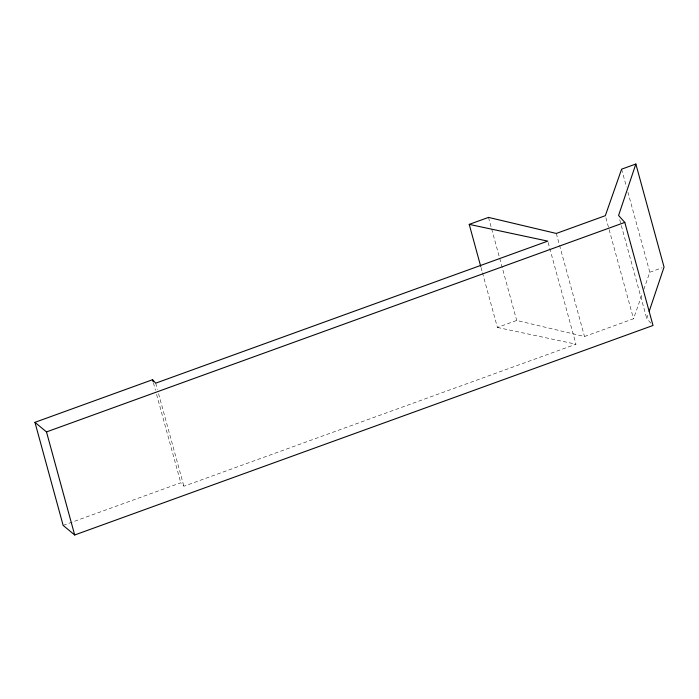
<?xml version="1.0" encoding="UTF-8"?>
<svg xmlns="http://www.w3.org/2000/svg" width="699" height="699" viewBox="0 0 699 699"><rect width="100%" height="100%" fill="white"/><g stroke="black" fill="none" stroke-linecap="round" stroke-linejoin="round"><path stroke-width="0.52" stroke-dasharray="3.5 2.62" d="M650.926 323.165L646.767 318.552L648.489 313.405M482.459 272.759L497.417 327.447L516.701 320.465L584.504 336.516L633.512 318.761L642.372 293.475M643.796 289.43L649.817 272.234L627.955 192.304M649.817 272.234L662.014 267.813M63.146 525.403L180.77 482.791L183.889 486.251L575.967 344.196L547.771 241.129M497.417 327.447L575.967 344.196M621.621 169.167L626.514 187.044M619.716 219.687L646.767 318.552M605.893 217.8L633.512 318.761M556.308 233.449L584.504 336.516M488.505 217.398L491.38 227.909M491.668 228.966L499.436 257.363M499.724 258.412L516.701 320.465M481.017 267.499L482.17 271.71M155.694 383.174L157.415 389.492M158.568 393.694L183.889 486.251M153.439 382.877L155.449 390.234M156.602 394.446L180.77 482.791"/><path stroke-width="1.05" d="M469.221 224.379L488.505 217.398L556.308 233.449L605.317 215.694L621.621 169.167L635.854 164.012L618.571 215.484L624.801 222.404L653.006 325.472L74.688 534.988L63.146 525.403L34.95 422.336L152.574 379.714L155.694 383.174L547.771 241.129L469.221 224.379L480.729 266.45M649.188 311.343L664.05 267.079L635.854 164.012M34.95 422.336L46.492 431.921L624.801 222.404M152.574 379.714L153.151 381.82M46.492 431.921L74.688 534.988"/></g></svg>
